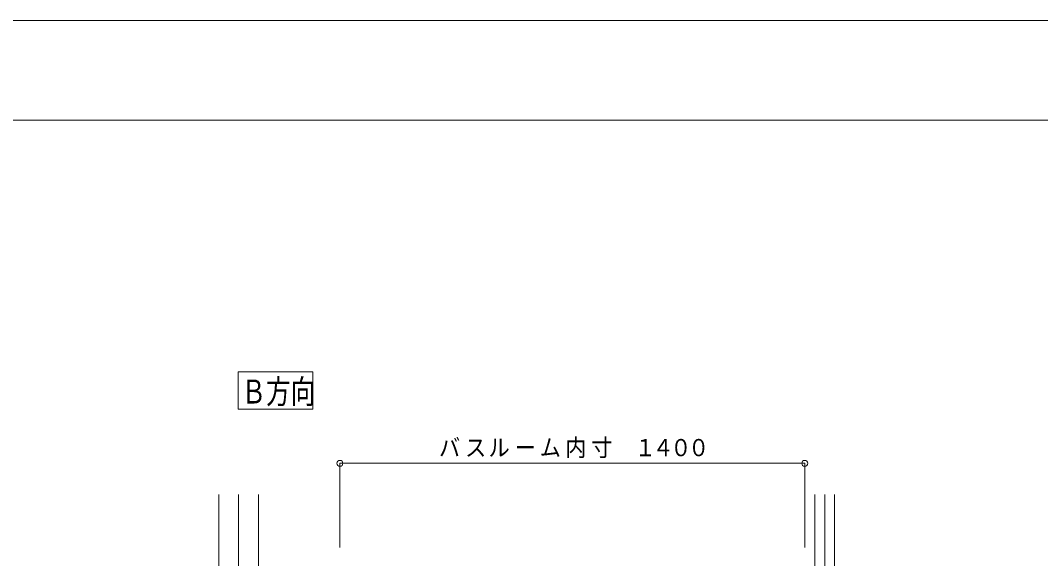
# Model space of a CAD drawing. Units: millimetres on the paper. Extents: x -305 to 305, y -152 to 152.
# Drawn here: x -161.6 to -59.2, y 94.5 to 148.5 of the extents above; entities that cross this region are included whole.
import ezdxf
from ezdxf.enums import TextEntityAlignment as Align

# ---------------------------------------------------------------- set-up
doc = ezdxf.new("R2010")
doc.units = ezdxf.units.MM
doc.linetypes.add('DASHED2', pattern=[3, 2, -1])
doc.linetypes.add('LONG_CHAIN', pattern=[21, 18, -1, 1, -1])
for name, color, linetype, lineweight in [('0-0_0', 7, 'Continuous', 9), ('0-1_VIEW0001', 7, 'DASHED2', 9), ('0-4_図面枠', 3, 'Continuous', 9), ('0-5_DEFPOINTS', 7, 'Continuous', 9)]:
    doc.layers.add(name, color=color, linetype=linetype, lineweight=lineweight)
doc.styles.add('ＭＳ ゴシック', font='')
doc.styles.get('ＭＳ ゴシック').set_extended_font_data('MS Gothic')

# ---------------------------------------------------------------- blocks, each defined once
blk = doc.blocks.new('_ORIGIN')
at = {"layer": '0-0_0'}
blk.add_line((0, 0), (-1, 0), dxfattribs=at)
blk.add_circle((0, 0), 0.5, dxfattribs=at)

msp = doc.modelspace()

# ---------------------------------------------------------------- linework, layer by layer
at = {"layer": '0-1_VIEW0001', "linetype": 'Continuous'}
for p, q in [((-139.744, 109.484), (-139.744, 113.234)), ((-139.744, 113.234), (-132.244, 113.234)), ((-132.244, 109.484), (-132.244, 113.234)), ((-139.744, 109.484), (-132.244, 109.484)), ((-129.518, 95.598), (-129.518, 104.058)), ((-128.918, 104.058), (-83.451, 104.058)), ((-82.851, 95.598), (-82.851, 104.058)), ((-141.686, 100.925), (-141.686, 12.525)), ((-137.686, 100.925), (-137.686, 17.525)), ((-81.852, 100.925), (-81.852, 17.525)), ((-79.852, 100.925), (-79.852, 17.525))]:
    msp.add_line(p, q, dxfattribs=at)
at = {"layer": '0-1_VIEW0001', "linetype": 'LONG_CHAIN'}
for p, q in [((-139.685, 100.925), (-139.685, 12.525)), ((-80.851, 100.925), (-80.851, 12.525))]:
    msp.add_line(p, q, dxfattribs=at)
at = {"layer": '0-4_図面枠'}
msp.add_lwpolyline([(-291.017, -138.498), (108.983, -138.498), (108.983, 138.502), (-291.017, 138.502)], close=True, dxfattribs=at)
at = {"layer": '0-5_DEFPOINTS'}
msp.add_line((118.983, 148.502), (-301.017, 148.502), dxfattribs=at)

# ---------------------------------------------------------------- block references
at = {"layer": '0-1_VIEW0001', "xscale": 0.6, "yscale": 0.6, "rotation": 180}
msp.add_blockref('_ORIGIN', (-129.518, 104.058), dxfattribs=at)
at = {"layer": '0-1_VIEW0001', "xscale": 0.6, "yscale": 0.6}
msp.add_blockref('_ORIGIN', (-82.851, 104.058), dxfattribs=at)

# ---------------------------------------------------------------- texts
at = {"layer": '0-1_VIEW0001', "style": 'ＭＳ ゴシック'}
for s, height, width, p in [('Ｂ方向', 2.405, 0.75, (-139.387, 109.335)), ('バ', 1.73, 0.9, (-119.567, 104.251)), ('ル', 1.73, 0.9, (-114.588, 104.251)), ('ム', 1.73, 0.9, (-109.456, 104.251)), ('内', 1.73, 0.9, (-106.9, 104.251)), ('寸', 1.73, 0.9, (-104.283, 104.251)), ('０', 1.73, 0.9, (-96.348, 104.251)), ('０', 1.73, 0.9, (-94.559, 104.251)), ('ス', 1.73, 0.9, (-116.949, 104.251)), ('ー', 1.73, 0.9, (-111.971, 104.251)), ('１', 1.73, 0.9, (-99.927, 104.251)), ('４', 1.73, 0.9, (-98.138, 104.251))]:
    msp.add_text(s, height=height, dxfattribs=dict(at, width=width)).set_placement(p, align=Align.BOTTOM_LEFT)

doc.saveas('drawing.dxf')
